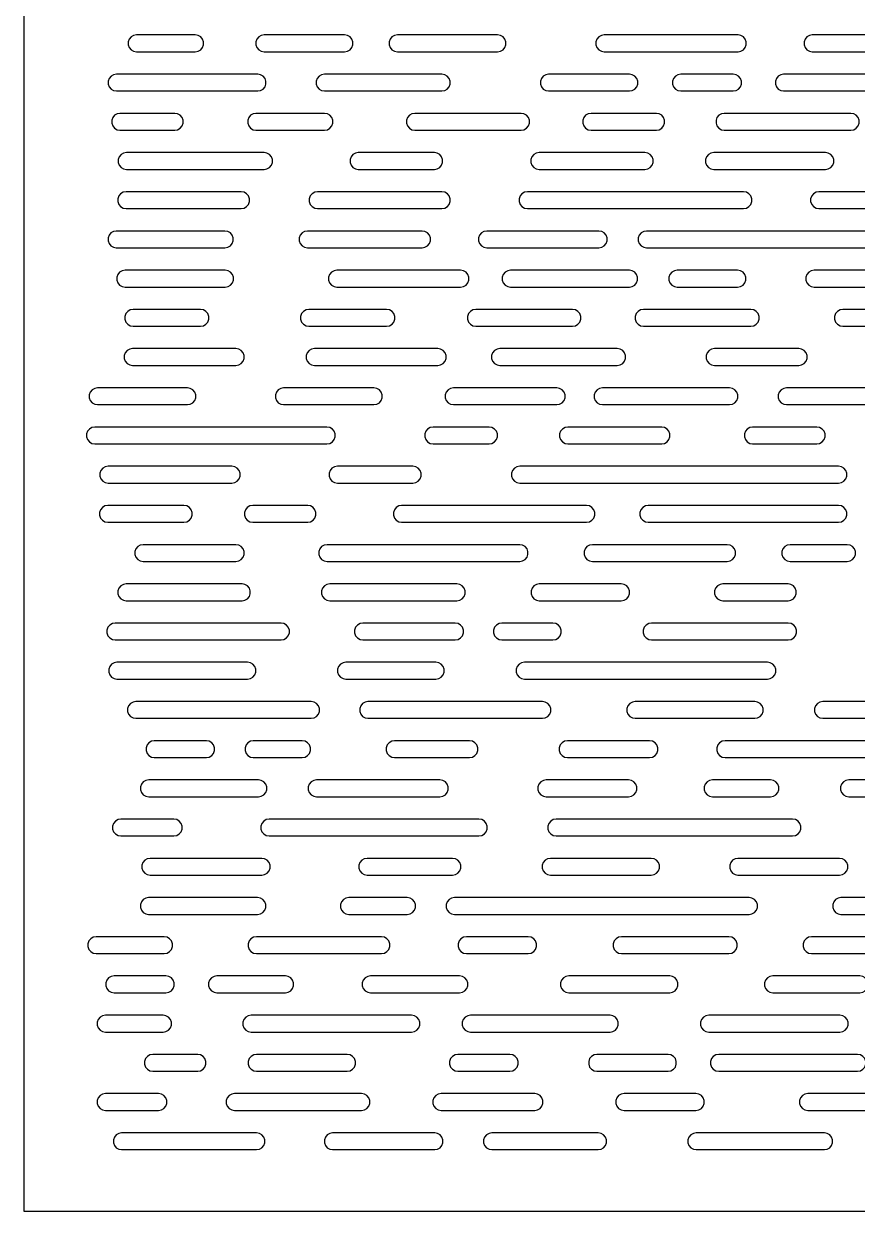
# Model space of a CAD drawing. Header units: millimetres. Extents: x 0 to 521, y 0 to 851.
# Drawn here: x 0 to 297.6, y 0 to 424 of the extents above; entities that cross this region are included whole.
import ezdxf

# ---------------------------------------------------------------- set-up
doc = ezdxf.new("R2010")
doc.units = ezdxf.units.MM
doc.layers.add('CUT_INSIDE', color=5, linetype='Continuous')
doc.layers.add('CUT_OUTSIDE', color=1, linetype='Continuous')

msp = doc.modelspace()

# ---------------------------------------------------------------- linework, layer by layer
at = {"layer": 'CUT_INSIDE'}
for points in [[(61.24, 420), (40.27, 420), (39.24, 419.82), (38.34, 419.3), (37.67, 418.5), (37.31, 417.52), (37.31, 416.48), (37.67, 415.5), (38.34, 414.7), (39.24, 414.18), (40.27, 414), (61.24, 414), (62.27, 414.18), (63.17, 414.7), (63.84, 415.5), (64.2, 416.48), (64.2, 417.52), (63.84, 418.5), (63.17, 419.3), (62.27, 419.82), (61.24, 420)], [(114.58, 420), (85.83, 420), (84.8, 419.82), (83.9, 419.3), (83.23, 418.5), (82.87, 417.52), (82.87, 416.48), (83.23, 415.5), (83.9, 414.7), (84.8, 414.18), (85.83, 414), (114.58, 414), (115.6, 414.18), (116.51, 414.7), (117.18, 415.5), (117.53, 416.48), (117.53, 417.52), (117.18, 418.5), (116.51, 419.3), (115.6, 419.82), (114.58, 420)], [(169.21, 420), (133.4, 420), (132.37, 419.82), (131.47, 419.3), (130.8, 418.5), (130.44, 417.52), (130.44, 416.48), (130.8, 415.5), (131.47, 414.7), (132.37, 414.18), (133.4, 414), (169.21, 414), (170.23, 414.18), (171.14, 414.7), (171.8, 415.5), (172.16, 416.48), (172.16, 417.52), (171.8, 418.5), (171.14, 419.3), (170.23, 419.82), (169.21, 420)], [(255.04, 420), (207.25, 420), (206.23, 419.82), (205.32, 419.3), (204.65, 418.5), (204.3, 417.52), (204.3, 416.48), (204.65, 415.5), (205.32, 414.7), (206.23, 414.18), (207.25, 414), (255.04, 414), (256.06, 414.18), (256.97, 414.7), (257.64, 415.5), (257.99, 416.48), (257.99, 417.52), (257.64, 418.5), (256.97, 419.3), (256.06, 419.82), (255.04, 420)], [(308.16, 420), (281.55, 420), (280.52, 419.82), (279.62, 419.3), (278.95, 418.5), (278.6, 417.52), (278.6, 416.48), (278.95, 415.5), (279.62, 414.7), (280.52, 414.18), (281.55, 414), (308.16, 414), (309.18, 414.18), (310.08, 414.7), (310.75, 415.5), (311.11, 416.48), (311.11, 417.52), (310.75, 418.5), (310.08, 419.3), (309.18, 419.82), (308.16, 420)], [(83.54, 406), (33.12, 406), (32.09, 405.82), (31.19, 405.3), (30.52, 404.5), (30.16, 403.52), (30.16, 402.48), (30.52, 401.5), (31.19, 400.7), (32.09, 400.18), (33.12, 400), (83.54, 400), (84.57, 400.18), (85.47, 400.7), (86.14, 401.5), (86.49, 402.48), (86.49, 403.52), (86.14, 404.5), (85.47, 405.3), (84.57, 405.82), (83.54, 406)], [(149.31, 406), (107.35, 406), (106.32, 405.82), (105.42, 405.3), (104.75, 404.5), (104.4, 403.52), (104.4, 402.48), (104.75, 401.5), (105.42, 400.7), (106.32, 400.18), (107.35, 400), (149.31, 400), (150.34, 400.18), (151.24, 400.7), (151.91, 401.5), (152.27, 402.48), (152.27, 403.52), (151.91, 404.5), (151.24, 405.3), (150.34, 405.82), (149.31, 406)], [(216.26, 406), (187.41, 406), (186.39, 405.82), (185.49, 405.3), (184.82, 404.5), (184.46, 403.52), (184.46, 402.48), (184.82, 401.5), (185.49, 400.7), (186.39, 400.18), (187.41, 400), (216.26, 400), (217.29, 400.18), (218.19, 400.7), (218.86, 401.5), (219.22, 402.48), (219.22, 403.52), (218.86, 404.5), (218.19, 405.3), (217.29, 405.82), (216.26, 406)], [(253.32, 406), (234.59, 406), (233.57, 405.82), (232.66, 405.3), (231.99, 404.5), (231.64, 403.52), (231.64, 402.48), (231.99, 401.5), (232.66, 400.7), (233.57, 400.18), (234.59, 400), (253.32, 400), (254.35, 400.18), (255.25, 400.7), (255.92, 401.5), (256.28, 402.48), (256.28, 403.52), (255.92, 404.5), (255.25, 405.3), (254.35, 405.82), (253.32, 406)], [(304.19, 406), (271.32, 406), (270.29, 405.82), (269.39, 405.3), (268.72, 404.5), (268.36, 403.52), (268.36, 402.48), (268.72, 401.5), (269.39, 400.7), (270.29, 400.18), (271.32, 400), (304.19, 400), (305.22, 400.18), (306.12, 400.7), (306.79, 401.5), (307.14, 402.48), (307.14, 403.52), (306.79, 404.5), (306.12, 405.3), (305.22, 405.82), (304.19, 406)], [(53.92, 392), (34.35, 392), (33.33, 391.82), (32.43, 391.3), (31.76, 390.5), (31.4, 389.52), (31.4, 388.48), (31.76, 387.5), (32.43, 386.7), (33.33, 386.18), (34.35, 386), (53.92, 386), (54.95, 386.18), (55.85, 386.7), (56.52, 387.5), (56.87, 388.48), (56.87, 389.52), (56.52, 390.5), (55.85, 391.3), (54.95, 391.82), (53.92, 392)], [(107.39, 392), (82.92, 392), (81.89, 391.82), (80.99, 391.3), (80.32, 390.5), (79.97, 389.52), (79.97, 388.48), (80.32, 387.5), (80.99, 386.7), (81.89, 386.18), (82.92, 386), (107.39, 386), (108.42, 386.18), (109.32, 386.7), (109.99, 387.5), (110.35, 388.48), (110.35, 389.52), (109.99, 390.5), (109.32, 391.3), (108.42, 391.82), (107.39, 392)], [(177.58, 392), (139.62, 392), (138.6, 391.82), (137.69, 391.3), (137.02, 390.5), (136.67, 389.52), (136.67, 388.48), (137.02, 387.5), (137.69, 386.7), (138.6, 386.18), (139.62, 386), (177.58, 386), (178.61, 386.18), (179.51, 386.7), (180.18, 387.5), (180.54, 388.48), (180.54, 389.52), (180.18, 390.5), (179.51, 391.3), (178.61, 391.82), (177.58, 392)], [(225.87, 392), (202.54, 392), (201.51, 391.82), (200.61, 391.3), (199.94, 390.5), (199.59, 389.52), (199.59, 388.48), (199.94, 387.5), (200.61, 386.7), (201.51, 386.18), (202.54, 386), (225.87, 386), (226.9, 386.18), (227.8, 386.7), (228.47, 387.5), (228.83, 388.48), (228.83, 389.52), (228.47, 390.5), (227.8, 391.3), (226.9, 391.82), (225.87, 392)], [(295.3, 392), (250.12, 392), (249.09, 391.82), (248.19, 391.3), (247.52, 390.5), (247.17, 389.52), (247.17, 388.48), (247.52, 387.5), (248.19, 386.7), (249.09, 386.18), (250.12, 386), (295.3, 386), (296.33, 386.18), (297.23, 386.7), (297.9, 387.5), (298.26, 388.48), (298.26, 389.52), (297.9, 390.5), (297.23, 391.3), (296.33, 391.82), (295.3, 392)], [(85.83, 378), (36.68, 378), (35.65, 377.82), (34.75, 377.3), (34.08, 376.5), (33.72, 375.52), (33.72, 374.48), (34.08, 373.5), (34.75, 372.7), (35.65, 372.18), (36.68, 372), (85.83, 372), (86.85, 372.18), (87.76, 372.7), (88.43, 373.5), (88.78, 374.48), (88.78, 375.52), (88.43, 376.5), (87.76, 377.3), (86.85, 377.82), (85.83, 378)], [(146.61, 378), (119.45, 378), (118.43, 377.82), (117.52, 377.3), (116.85, 376.5), (116.5, 375.52), (116.5, 374.48), (116.85, 373.5), (117.52, 372.7), (118.43, 372.18), (119.45, 372), (146.61, 372), (147.64, 372.18), (148.54, 372.7), (149.21, 373.5), (149.56, 374.48), (149.56, 375.52), (149.21, 376.5), (148.54, 377.3), (147.64, 377.82), (146.61, 378)], [(221.78, 378), (184.04, 378), (183.01, 377.82), (182.11, 377.3), (181.44, 376.5), (181.08, 375.52), (181.08, 374.48), (181.44, 373.5), (182.11, 372.7), (183.01, 372.18), (184.04, 372), (221.78, 372), (222.81, 372.18), (223.71, 372.7), (224.38, 373.5), (224.74, 374.48), (224.74, 375.52), (224.38, 376.5), (223.71, 377.3), (222.81, 377.82), (221.78, 378)], [(286.24, 378), (246.4, 378), (245.38, 377.82), (244.48, 377.3), (243.81, 376.5), (243.45, 375.52), (243.45, 374.48), (243.81, 373.5), (244.48, 372.7), (245.38, 372.18), (246.4, 372), (286.24, 372), (287.27, 372.18), (288.17, 372.7), (288.84, 373.5), (289.2, 374.48), (289.2, 375.52), (288.84, 376.5), (288.17, 377.3), (287.27, 377.82), (286.24, 378)], [(77.67, 364), (36.51, 364), (35.49, 363.82), (34.59, 363.3), (33.92, 362.5), (33.56, 361.52), (33.56, 360.48), (33.92, 359.5), (34.59, 358.7), (35.49, 358.18), (36.51, 358), (77.67, 358), (78.69, 358.18), (79.59, 358.7), (80.26, 359.5), (80.62, 360.48), (80.62, 361.52), (80.26, 362.5), (79.59, 363.3), (78.69, 363.82), (77.67, 364)], [(149.33, 364), (104.91, 364), (103.88, 363.82), (102.98, 363.3), (102.31, 362.5), (101.95, 361.52), (101.95, 360.48), (102.31, 359.5), (102.98, 358.7), (103.88, 358.18), (104.91, 358), (149.33, 358), (150.35, 358.18), (151.25, 358.7), (151.92, 359.5), (152.28, 360.48), (152.28, 361.52), (151.92, 362.5), (151.25, 363.3), (150.35, 363.82), (149.33, 364)], [(256.99, 364), (179.81, 364), (178.79, 363.82), (177.89, 363.3), (177.22, 362.5), (176.86, 361.52), (176.86, 360.48), (177.22, 359.5), (177.89, 358.7), (178.79, 358.18), (179.81, 358), (256.99, 358), (258.02, 358.18), (258.92, 358.7), (259.59, 359.5), (259.94, 360.48), (259.94, 361.52), (259.59, 362.5), (258.92, 363.3), (258.02, 363.82), (256.99, 364)], [(305.03, 364), (283.93, 364), (282.9, 363.82), (282, 363.3), (281.33, 362.5), (280.97, 361.52), (280.97, 360.48), (281.33, 359.5), (282, 358.7), (282.9, 358.18), (283.93, 358), (305.03, 358), (306.05, 358.18), (306.96, 358.7), (307.63, 359.5), (307.98, 360.48), (307.98, 361.52), (307.63, 362.5), (306.96, 363.3), (306.05, 363.82), (305.03, 364)], [(71.84, 350), (33.04, 350), (32.02, 349.82), (31.11, 349.3), (30.44, 348.5), (30.09, 347.52), (30.09, 346.48), (30.44, 345.5), (31.11, 344.7), (32.02, 344.18), (33.04, 344), (71.84, 344), (72.87, 344.18), (73.77, 344.7), (74.44, 345.5), (74.79, 346.48), (74.79, 347.52), (74.44, 348.5), (73.77, 349.3), (72.87, 349.82), (71.84, 350)], [(142.23, 350), (101.3, 350), (100.27, 349.82), (99.37, 349.3), (98.7, 348.5), (98.34, 347.52), (98.34, 346.48), (98.7, 345.5), (99.37, 344.7), (100.27, 344.18), (101.3, 344), (142.23, 344), (143.26, 344.18), (144.16, 344.7), (144.83, 345.5), (145.19, 346.48), (145.19, 347.52), (144.83, 348.5), (144.16, 349.3), (143.26, 349.82), (142.23, 350)], [(205.35, 350), (165.34, 350), (164.31, 349.82), (163.41, 349.3), (162.74, 348.5), (162.38, 347.52), (162.38, 346.48), (162.74, 345.5), (163.41, 344.7), (164.31, 344.18), (165.34, 344), (205.35, 344), (206.38, 344.18), (207.28, 344.7), (207.95, 345.5), (208.31, 346.48), (208.31, 347.52), (207.95, 348.5), (207.28, 349.3), (206.38, 349.82), (205.35, 350)], [(312.33, 350), (222.38, 350), (221.35, 349.82), (220.45, 349.3), (219.78, 348.5), (219.42, 347.52), (219.42, 346.48), (219.78, 345.5), (220.45, 344.7), (221.35, 344.18), (222.38, 344), (312.33, 344), (313.36, 344.18), (314.26, 344.7), (314.93, 345.5), (315.29, 346.48), (315.29, 347.52), (314.93, 348.5), (314.26, 349.3), (313.36, 349.82), (312.33, 350)], [(71.94, 336), (36.17, 336), (35.15, 335.82), (34.24, 335.3), (33.57, 334.5), (33.22, 333.52), (33.22, 332.48), (33.57, 331.5), (34.24, 330.7), (35.15, 330.18), (36.17, 330), (71.94, 330), (72.96, 330.18), (73.87, 330.7), (74.54, 331.5), (74.89, 332.48), (74.89, 333.52), (74.54, 334.5), (73.87, 335.3), (72.96, 335.82), (71.94, 336)], [(155.99, 336), (111.82, 336), (110.79, 335.82), (109.89, 335.3), (109.22, 334.5), (108.87, 333.52), (108.87, 332.48), (109.22, 331.5), (109.89, 330.7), (110.79, 330.18), (111.82, 330), (155.99, 330), (157.02, 330.18), (157.92, 330.7), (158.59, 331.5), (158.95, 332.48), (158.95, 333.52), (158.59, 334.5), (157.92, 335.3), (157.02, 335.82), (155.99, 336)], [(216.24, 336), (173.82, 336), (172.79, 335.82), (171.89, 335.3), (171.22, 334.5), (170.87, 333.52), (170.87, 332.48), (171.22, 331.5), (171.89, 330.7), (172.79, 330.18), (173.82, 330), (216.24, 330), (217.27, 330.18), (218.17, 330.7), (218.84, 331.5), (219.2, 332.48), (219.2, 333.52), (218.84, 334.5), (218.17, 335.3), (217.27, 335.82), (216.24, 336)], [(254.89, 336), (233.33, 336), (232.3, 335.82), (231.4, 335.3), (230.73, 334.5), (230.37, 333.52), (230.37, 332.48), (230.73, 331.5), (231.4, 330.7), (232.3, 330.18), (233.33, 330), (254.89, 330), (255.92, 330.18), (256.82, 330.7), (257.49, 331.5), (257.85, 332.48), (257.85, 333.52), (257.49, 334.5), (256.82, 335.3), (255.92, 335.82), (254.89, 336)], [(346.77, 336), (282.21, 336), (281.19, 335.82), (280.28, 335.3), (279.61, 334.5), (279.26, 333.52), (279.26, 332.48), (279.61, 331.5), (280.28, 330.7), (281.19, 330.18), (282.21, 330), (346.77, 330), (347.8, 330.18), (348.7, 330.7), (349.37, 331.5), (349.73, 332.48), (349.73, 333.52), (349.37, 334.5), (348.7, 335.3), (347.8, 335.82), (346.77, 336)], [(63.13, 322), (39.05, 322), (38.03, 321.82), (37.12, 321.3), (36.45, 320.5), (36.1, 319.52), (36.1, 318.48), (36.45, 317.5), (37.12, 316.7), (38.03, 316.18), (39.05, 316), (63.13, 316), (64.16, 316.18), (65.06, 316.7), (65.73, 317.5), (66.08, 318.48), (66.08, 319.52), (65.73, 320.5), (65.06, 321.3), (64.16, 321.82), (63.13, 322)], [(129.56, 322), (101.8, 322), (100.78, 321.82), (99.87, 321.3), (99.2, 320.5), (98.85, 319.52), (98.85, 318.48), (99.2, 317.5), (99.87, 316.7), (100.78, 316.18), (101.8, 316), (129.56, 316), (130.58, 316.18), (131.49, 316.7), (132.16, 317.5), (132.51, 318.48), (132.51, 319.52), (132.16, 320.5), (131.49, 321.3), (130.58, 321.82), (129.56, 322)], [(195.94, 322), (161.39, 322), (160.37, 321.82), (159.46, 321.3), (158.79, 320.5), (158.44, 319.52), (158.44, 318.48), (158.79, 317.5), (159.46, 316.7), (160.37, 316.18), (161.39, 316), (195.94, 316), (196.97, 316.18), (197.87, 316.7), (198.54, 317.5), (198.9, 318.48), (198.9, 319.52), (198.54, 320.5), (197.87, 321.3), (196.97, 321.82), (195.94, 322)], [(259.64, 322), (221.29, 322), (220.27, 321.82), (219.36, 321.3), (218.69, 320.5), (218.34, 319.52), (218.34, 318.48), (218.69, 317.5), (219.36, 316.7), (220.27, 316.18), (221.29, 316), (259.64, 316), (260.67, 316.18), (261.57, 316.7), (262.24, 317.5), (262.6, 318.48), (262.6, 319.52), (262.24, 320.5), (261.57, 321.3), (260.67, 321.82), (259.64, 322)], [(342.58, 322), (292.47, 322), (291.45, 321.82), (290.55, 321.3), (289.88, 320.5), (289.52, 319.52), (289.52, 318.48), (289.88, 317.5), (290.55, 316.7), (291.45, 316.18), (292.47, 316), (342.58, 316), (343.61, 316.18), (344.51, 316.7), (345.18, 317.5), (345.54, 318.48), (345.54, 319.52), (345.18, 320.5), (344.51, 321.3), (343.61, 321.82), (342.58, 322)], [(75.71, 308), (38.85, 308), (37.82, 307.82), (36.92, 307.3), (36.25, 306.5), (35.89, 305.52), (35.89, 304.48), (36.25, 303.5), (36.92, 302.7), (37.82, 302.18), (38.85, 302), (75.71, 302), (76.74, 302.18), (77.64, 302.7), (78.31, 303.5), (78.67, 304.48), (78.67, 305.52), (78.31, 306.5), (77.64, 307.3), (76.74, 307.82), (75.71, 308)], [(147.82, 308), (103.82, 308), (102.79, 307.82), (101.89, 307.3), (101.22, 306.5), (100.86, 305.52), (100.86, 304.48), (101.22, 303.5), (101.89, 302.7), (102.79, 302.18), (103.82, 302), (147.82, 302), (148.85, 302.18), (149.75, 302.7), (150.42, 303.5), (150.78, 304.48), (150.78, 305.52), (150.42, 306.5), (149.75, 307.3), (148.85, 307.82), (147.82, 308)], [(211.93, 308), (170.02, 308), (169, 307.82), (168.09, 307.3), (167.42, 306.5), (167.07, 305.52), (167.07, 304.48), (167.42, 303.5), (168.09, 302.7), (169, 302.18), (170.02, 302), (211.93, 302), (212.95, 302.18), (213.86, 302.7), (214.53, 303.5), (214.88, 304.48), (214.88, 305.52), (214.53, 306.5), (213.86, 307.3), (212.95, 307.82), (211.93, 308)], [(276.72, 308), (246.6, 308), (245.57, 307.82), (244.67, 307.3), (244, 306.5), (243.65, 305.52), (243.65, 304.48), (244, 303.5), (244.67, 302.7), (245.57, 302.18), (246.6, 302), (276.72, 302), (277.74, 302.18), (278.64, 302.7), (279.31, 303.5), (279.67, 304.48), (279.67, 305.52), (279.31, 306.5), (278.64, 307.3), (277.74, 307.82), (276.72, 308)], [(58.44, 294), (26.36, 294), (25.34, 293.82), (24.43, 293.3), (23.76, 292.5), (23.41, 291.52), (23.41, 290.48), (23.76, 289.5), (24.43, 288.7), (25.34, 288.18), (26.36, 288), (58.44, 288), (59.47, 288.18), (60.37, 288.7), (61.04, 289.5), (61.4, 290.48), (61.4, 291.52), (61.04, 292.5), (60.37, 293.3), (59.47, 293.82), (58.44, 294)], [(125.05, 294), (92.8, 294), (91.77, 293.82), (90.87, 293.3), (90.2, 292.5), (89.84, 291.52), (89.84, 290.48), (90.2, 289.5), (90.87, 288.7), (91.77, 288.18), (92.8, 288), (125.05, 288), (126.07, 288.18), (126.97, 288.7), (127.64, 289.5), (128, 290.48), (128, 291.52), (127.64, 292.5), (126.97, 293.3), (126.07, 293.82), (125.05, 294)], [(190.33, 294), (153.41, 294), (152.39, 293.82), (151.48, 293.3), (150.82, 292.5), (150.46, 291.52), (150.46, 290.48), (150.82, 289.5), (151.48, 288.7), (152.39, 288.18), (153.41, 288), (190.33, 288), (191.35, 288.18), (192.25, 288.7), (192.92, 289.5), (193.28, 290.48), (193.28, 291.52), (192.92, 292.5), (192.25, 293.3), (191.35, 293.82), (190.33, 294)], [(252.02, 294), (206.64, 294), (205.62, 293.82), (204.72, 293.3), (204.05, 292.5), (203.69, 291.52), (203.69, 290.48), (204.05, 289.5), (204.72, 288.7), (205.62, 288.18), (206.64, 288), (252.02, 288), (253.05, 288.18), (253.95, 288.7), (254.62, 289.5), (254.98, 290.48), (254.98, 291.52), (254.62, 292.5), (253.95, 293.3), (253.05, 293.82), (252.02, 294)], [(314.1, 294), (272.37, 294), (271.35, 293.82), (270.45, 293.3), (269.78, 292.5), (269.42, 291.52), (269.42, 290.48), (269.78, 289.5), (270.45, 288.7), (271.35, 288.18), (272.37, 288), (314.1, 288), (315.13, 288.18), (316.03, 288.7), (316.7, 289.5), (317.06, 290.48), (317.06, 291.52), (316.7, 292.5), (316.03, 293.3), (315.13, 293.82), (314.1, 294)], [(108.26, 280), (25.39, 280), (24.36, 279.82), (23.46, 279.3), (22.79, 278.5), (22.44, 277.52), (22.44, 276.48), (22.79, 275.5), (23.46, 274.7), (24.36, 274.18), (25.39, 274), (108.26, 274), (109.29, 274.18), (110.19, 274.7), (110.86, 275.5), (111.22, 276.48), (111.22, 277.52), (110.86, 278.5), (110.19, 279.3), (109.29, 279.82), (108.26, 280)], [(166.15, 280), (146.14, 280), (145.11, 279.82), (144.21, 279.3), (143.54, 278.5), (143.18, 277.52), (143.18, 276.48), (143.54, 275.5), (144.21, 274.7), (145.11, 274.18), (146.14, 274), (166.15, 274), (167.18, 274.18), (168.08, 274.7), (168.75, 275.5), (169.11, 276.48), (169.11, 277.52), (168.75, 278.5), (168.08, 279.3), (167.18, 279.82), (166.15, 280)], [(227.79, 280), (194.29, 280), (193.26, 279.82), (192.36, 279.3), (191.69, 278.5), (191.34, 277.52), (191.34, 276.48), (191.69, 275.5), (192.36, 274.7), (193.26, 274.18), (194.29, 274), (227.79, 274), (228.81, 274.18), (229.72, 274.7), (230.38, 275.5), (230.74, 276.48), (230.74, 277.52), (230.38, 278.5), (229.72, 279.3), (228.81, 279.82), (227.79, 280)], [(283.16, 280), (260.24, 280), (259.22, 279.82), (258.31, 279.3), (257.65, 278.5), (257.29, 277.52), (257.29, 276.48), (257.65, 275.5), (258.31, 274.7), (259.22, 274.18), (260.24, 274), (283.16, 274), (284.18, 274.18), (285.09, 274.7), (285.76, 275.5), (286.11, 276.48), (286.11, 277.52), (285.76, 278.5), (285.09, 279.3), (284.18, 279.82), (283.16, 280)], [(74.32, 266), (30.12, 266), (29.09, 265.82), (28.19, 265.3), (27.52, 264.5), (27.16, 263.52), (27.16, 262.48), (27.52, 261.5), (28.19, 260.7), (29.09, 260.18), (30.12, 260), (74.32, 260), (75.35, 260.18), (76.25, 260.7), (76.92, 261.5), (77.28, 262.48), (77.28, 263.52), (76.92, 264.5), (76.25, 265.3), (75.35, 265.82), (74.32, 266)], [(138.95, 266), (111.99, 266), (110.96, 265.82), (110.06, 265.3), (109.39, 264.5), (109.03, 263.52), (109.03, 262.48), (109.39, 261.5), (110.06, 260.7), (110.96, 260.18), (111.99, 260), (138.95, 260), (139.98, 260.18), (140.88, 260.7), (141.55, 261.5), (141.9, 262.48), (141.9, 263.52), (141.55, 264.5), (140.88, 265.3), (139.98, 265.82), (138.95, 266)], [(290.94, 266), (177.1, 266), (176.07, 265.82), (175.17, 265.3), (174.5, 264.5), (174.14, 263.52), (174.14, 262.48), (174.5, 261.5), (175.17, 260.7), (176.07, 260.18), (177.1, 260), (290.94, 260), (291.96, 260.18), (292.86, 260.7), (293.53, 261.5), (293.89, 262.48), (293.89, 263.52), (293.53, 264.5), (292.86, 265.3), (291.96, 265.82), (290.94, 266)], [(57.21, 252), (30, 252), (28.97, 251.82), (28.07, 251.3), (27.4, 250.5), (27.05, 249.52), (27.05, 248.48), (27.4, 247.5), (28.07, 246.7), (28.97, 246.18), (30, 246), (57.21, 246), (58.23, 246.18), (59.14, 246.7), (59.81, 247.5), (60.16, 248.48), (60.16, 249.52), (59.81, 250.5), (59.14, 251.3), (58.23, 251.82), (57.21, 252)], [(101.39, 252), (81.74, 252), (80.71, 251.82), (79.81, 251.3), (79.14, 250.5), (78.78, 249.52), (78.78, 248.48), (79.14, 247.5), (79.81, 246.7), (80.71, 246.18), (81.74, 246), (101.39, 246), (102.41, 246.18), (103.31, 246.7), (103.98, 247.5), (104.34, 248.48), (104.34, 249.52), (103.98, 250.5), (103.31, 251.3), (102.41, 251.82), (101.39, 252)], [(200.95, 252), (134.93, 252), (133.9, 251.82), (133, 251.3), (132.33, 250.5), (131.97, 249.52), (131.97, 248.48), (132.33, 247.5), (133, 246.7), (133.9, 246.18), (134.93, 246), (200.95, 246), (201.98, 246.18), (202.88, 246.7), (203.55, 247.5), (203.91, 248.48), (203.91, 249.52), (203.55, 250.5), (202.88, 251.3), (201.98, 251.82), (200.95, 252)], [(290.94, 252), (222.97, 252), (221.94, 251.82), (221.04, 251.3), (220.37, 250.5), (220.01, 249.52), (220.01, 248.48), (220.37, 247.5), (221.04, 246.7), (221.94, 246.18), (222.97, 246), (290.94, 246), (291.97, 246.18), (292.87, 246.7), (293.54, 247.5), (293.9, 248.48), (293.9, 249.52), (293.54, 250.5), (292.87, 251.3), (291.97, 251.82), (290.94, 252)], [(75.71, 238), (42.62, 238), (41.6, 237.82), (40.7, 237.3), (40.03, 236.5), (39.67, 235.52), (39.67, 234.48), (40.03, 233.5), (40.7, 232.7), (41.6, 232.18), (42.62, 232), (75.71, 232), (76.74, 232.18), (77.64, 232.7), (78.31, 233.5), (78.67, 234.48), (78.67, 235.52), (78.31, 236.5), (77.64, 237.3), (76.74, 237.82), (75.71, 238)], [(177.09, 238), (108.3, 238), (107.27, 237.82), (106.37, 237.3), (105.7, 236.5), (105.34, 235.52), (105.34, 234.48), (105.7, 233.5), (106.37, 232.7), (107.27, 232.18), (108.3, 232), (177.09, 232), (178.12, 232.18), (179.02, 232.7), (179.69, 233.5), (180.04, 234.48), (180.04, 235.52), (179.69, 236.5), (179.02, 237.3), (178.12, 237.82), (177.09, 238)], [(251.16, 238), (203.02, 238), (201.99, 237.82), (201.09, 237.3), (200.42, 236.5), (200.07, 235.52), (200.07, 234.48), (200.42, 233.5), (201.09, 232.7), (201.99, 232.18), (203.02, 232), (251.16, 232), (252.18, 232.18), (253.08, 232.7), (253.75, 233.5), (254.11, 234.48), (254.11, 235.52), (253.75, 236.5), (253.08, 237.3), (252.18, 237.82), (251.16, 238)], [(294.03, 238), (273.62, 238), (272.59, 237.82), (271.69, 237.3), (271.02, 236.5), (270.66, 235.52), (270.66, 234.48), (271.02, 233.5), (271.69, 232.7), (272.59, 232.18), (273.62, 232), (294.03, 232), (295.06, 232.18), (295.96, 232.7), (296.63, 233.5), (296.99, 234.48), (296.99, 235.52), (296.63, 236.5), (295.96, 237.3), (295.06, 237.82), (294.03, 238)], [(77.95, 224), (36.59, 224), (35.56, 223.82), (34.66, 223.3), (33.99, 222.5), (33.63, 221.52), (33.63, 220.48), (33.99, 219.5), (34.66, 218.7), (35.56, 218.18), (36.59, 218), (77.95, 218), (78.98, 218.18), (79.88, 218.7), (80.55, 219.5), (80.9, 220.48), (80.9, 221.52), (80.55, 222.5), (79.88, 223.3), (78.98, 223.82), (77.95, 224)], [(154.64, 224), (109.28, 224), (108.26, 223.82), (107.35, 223.3), (106.69, 222.5), (106.33, 221.52), (106.33, 220.48), (106.69, 219.5), (107.35, 218.7), (108.26, 218.18), (109.28, 218), (154.64, 218), (155.67, 218.18), (156.57, 218.7), (157.24, 219.5), (157.6, 220.48), (157.6, 221.52), (157.24, 222.5), (156.57, 223.3), (155.67, 223.82), (154.64, 224)], [(213.35, 224), (184.08, 224), (183.05, 223.82), (182.15, 223.3), (181.48, 222.5), (181.13, 221.52), (181.13, 220.48), (181.48, 219.5), (182.15, 218.7), (183.05, 218.18), (184.08, 218), (213.35, 218), (214.37, 218.18), (215.28, 218.7), (215.95, 219.5), (216.3, 220.48), (216.3, 221.52), (215.95, 222.5), (215.28, 223.3), (214.37, 223.82), (213.35, 224)], [(272.88, 224), (249.63, 224), (248.61, 223.82), (247.7, 223.3), (247.04, 222.5), (246.68, 221.52), (246.68, 220.48), (247.04, 219.5), (247.7, 218.7), (248.61, 218.18), (249.63, 218), (272.88, 218), (273.91, 218.18), (274.81, 218.7), (275.48, 219.5), (275.83, 220.48), (275.83, 221.52), (275.48, 222.5), (274.81, 223.3), (273.91, 223.82), (272.88, 224)], [(91.88, 210), (32.67, 210), (31.64, 209.82), (30.74, 209.3), (30.07, 208.5), (29.71, 207.52), (29.71, 206.48), (30.07, 205.5), (30.74, 204.7), (31.64, 204.18), (32.67, 204), (91.88, 204), (92.9, 204.18), (93.8, 204.7), (94.47, 205.5), (94.83, 206.48), (94.83, 207.52), (94.47, 208.5), (93.8, 209.3), (92.9, 209.82), (91.88, 210)], [(154.05, 210), (121.08, 210), (120.06, 209.82), (119.15, 209.3), (118.48, 208.5), (118.13, 207.52), (118.13, 206.48), (118.48, 205.5), (119.15, 204.7), (120.06, 204.18), (121.08, 204), (154.05, 204), (155.07, 204.18), (155.97, 204.7), (156.64, 205.5), (157, 206.48), (157, 207.52), (156.64, 208.5), (155.97, 209.3), (155.07, 209.82), (154.05, 210)], [(188.96, 210), (170.73, 210), (169.7, 209.82), (168.8, 209.3), (168.13, 208.5), (167.77, 207.52), (167.77, 206.48), (168.13, 205.5), (168.8, 204.7), (169.7, 204.18), (170.73, 204), (188.96, 204), (189.98, 204.18), (190.89, 204.7), (191.55, 205.5), (191.91, 206.48), (191.91, 207.52), (191.55, 208.5), (190.89, 209.3), (189.98, 209.82), (188.96, 210)], [(272.98, 210), (224.15, 210), (223.13, 209.82), (222.23, 209.3), (221.56, 208.5), (221.2, 207.52), (221.2, 206.48), (221.56, 205.5), (222.23, 204.7), (223.13, 204.18), (224.15, 204), (272.98, 204), (274.01, 204.18), (274.91, 204.7), (275.58, 205.5), (275.94, 206.48), (275.94, 207.52), (275.58, 208.5), (274.91, 209.3), (274.01, 209.82), (272.98, 210)], [(79.89, 196), (33.29, 196), (32.26, 195.82), (31.36, 195.3), (30.69, 194.5), (30.34, 193.52), (30.34, 192.48), (30.69, 191.5), (31.36, 190.7), (32.26, 190.18), (33.29, 190), (79.89, 190), (80.92, 190.18), (81.82, 190.7), (82.49, 191.5), (82.84, 192.48), (82.84, 193.52), (82.49, 194.5), (81.82, 195.3), (80.92, 195.82), (79.89, 196)], [(147.15, 196), (115.01, 196), (113.99, 195.82), (113.08, 195.3), (112.41, 194.5), (112.06, 193.52), (112.06, 192.48), (112.41, 191.5), (113.08, 190.7), (113.99, 190.18), (115.01, 190), (147.15, 190), (148.18, 190.18), (149.08, 190.7), (149.75, 191.5), (150.1, 192.48), (150.1, 193.52), (149.75, 194.5), (149.08, 195.3), (148.18, 195.82), (147.15, 196)], [(265.53, 196), (178.78, 196), (177.76, 195.82), (176.85, 195.3), (176.18, 194.5), (175.83, 193.52), (175.83, 192.48), (176.18, 191.5), (176.85, 190.7), (177.76, 190.18), (178.78, 190), (265.53, 190), (266.56, 190.18), (267.46, 190.7), (268.13, 191.5), (268.49, 192.48), (268.49, 193.52), (268.13, 194.5), (267.46, 195.3), (266.56, 195.82), (265.53, 196)], [(102.62, 182), (40.06, 182), (39.03, 181.82), (38.13, 181.3), (37.46, 180.5), (37.1, 179.52), (37.1, 178.48), (37.46, 177.5), (38.13, 176.7), (39.03, 176.18), (40.06, 176), (102.62, 176), (103.65, 176.18), (104.55, 176.7), (105.22, 177.5), (105.58, 178.48), (105.58, 179.52), (105.22, 180.5), (104.55, 181.3), (103.65, 181.82), (102.62, 182)], [(185.19, 182), (122.91, 182), (121.89, 181.82), (120.98, 181.3), (120.31, 180.5), (119.96, 179.52), (119.96, 178.48), (120.31, 177.5), (120.98, 176.7), (121.89, 176.18), (122.91, 176), (185.19, 176), (186.21, 176.18), (187.12, 176.7), (187.78, 177.5), (188.14, 178.48), (188.14, 179.52), (187.78, 180.5), (187.12, 181.3), (186.21, 181.82), (185.19, 182)], [(261.02, 182), (218.33, 182), (217.3, 181.82), (216.4, 181.3), (215.73, 180.5), (215.37, 179.52), (215.37, 178.48), (215.73, 177.5), (216.4, 176.7), (217.3, 176.18), (218.33, 176), (261.02, 176), (262.04, 176.18), (262.95, 176.7), (263.62, 177.5), (263.97, 178.48), (263.97, 179.52), (263.62, 180.5), (262.95, 181.3), (262.04, 181.82), (261.02, 182)], [(319.43, 182), (285.32, 182), (284.29, 181.82), (283.39, 181.3), (282.72, 180.5), (282.36, 179.52), (282.36, 178.48), (282.72, 177.5), (283.39, 176.7), (284.29, 176.18), (285.32, 176), (319.43, 176), (320.45, 176.18), (321.35, 176.7), (322.02, 177.5), (322.38, 178.48), (322.38, 179.52), (322.02, 180.5), (321.35, 181.3), (320.45, 181.82), (319.43, 182)], [(65.2, 168), (46.6, 168), (45.58, 167.82), (44.68, 167.3), (44.01, 166.5), (43.65, 165.52), (43.65, 164.48), (44.01, 163.5), (44.68, 162.7), (45.58, 162.18), (46.6, 162), (65.2, 162), (66.23, 162.18), (67.13, 162.7), (67.8, 163.5), (68.16, 164.48), (68.16, 165.52), (67.8, 166.5), (67.13, 167.3), (66.23, 167.82), (65.2, 168)], [(99.4, 168), (81.96, 168), (80.93, 167.82), (80.03, 167.3), (79.36, 166.5), (79, 165.52), (79, 164.48), (79.36, 163.5), (80.03, 162.7), (80.93, 162.18), (81.96, 162), (99.4, 162), (100.43, 162.18), (101.33, 162.7), (102, 163.5), (102.36, 164.48), (102.36, 165.52), (102, 166.5), (101.33, 167.3), (100.43, 167.82), (99.4, 168)], [(159.16, 168), (132.41, 168), (131.38, 167.82), (130.48, 167.3), (129.81, 166.5), (129.46, 165.52), (129.46, 164.48), (129.81, 163.5), (130.48, 162.7), (131.38, 162.18), (132.41, 162), (159.16, 162), (160.19, 162.18), (161.09, 162.7), (161.76, 163.5), (162.12, 164.48), (162.12, 165.52), (161.76, 166.5), (161.09, 167.3), (160.19, 167.82), (159.16, 168)], [(223.48, 168), (194.16, 168), (193.13, 167.82), (192.23, 167.3), (191.56, 166.5), (191.21, 165.52), (191.21, 164.48), (191.56, 163.5), (192.23, 162.7), (193.13, 162.18), (194.16, 162), (223.48, 162), (224.5, 162.18), (225.41, 162.7), (226.08, 163.5), (226.43, 164.48), (226.43, 165.52), (226.08, 166.5), (225.41, 167.3), (224.5, 167.82), (223.48, 168)], [(347.7, 168), (250.39, 168), (249.37, 167.82), (248.46, 167.3), (247.8, 166.5), (247.44, 165.52), (247.44, 164.48), (247.8, 163.5), (248.46, 162.7), (249.37, 162.18), (250.39, 162), (347.7, 162), (348.73, 162.18), (349.63, 162.7), (350.3, 163.5), (350.66, 164.48), (350.66, 165.52), (350.3, 166.5), (349.63, 167.3), (348.73, 167.82), (347.7, 168)], [(83.79, 154), (44.62, 154), (43.59, 153.82), (42.69, 153.3), (42.02, 152.5), (41.66, 151.52), (41.66, 150.48), (42.02, 149.5), (42.69, 148.7), (43.59, 148.18), (44.62, 148), (83.79, 148), (84.82, 148.18), (85.72, 148.7), (86.39, 149.5), (86.75, 150.48), (86.75, 151.52), (86.39, 152.5), (85.72, 153.3), (84.82, 153.82), (83.79, 154)], [(148.6, 154), (104.56, 154), (103.53, 153.82), (102.63, 153.3), (101.96, 152.5), (101.6, 151.52), (101.6, 150.48), (101.96, 149.5), (102.63, 148.7), (103.53, 148.18), (104.56, 148), (148.6, 148), (149.63, 148.18), (150.53, 148.7), (151.2, 149.5), (151.56, 150.48), (151.56, 151.52), (151.2, 152.5), (150.53, 153.3), (149.63, 153.82), (148.6, 154)], [(215.92, 154), (186.55, 154), (185.52, 153.82), (184.62, 153.3), (183.95, 152.5), (183.59, 151.52), (183.59, 150.48), (183.95, 149.5), (184.62, 148.7), (185.52, 148.18), (186.55, 148), (215.92, 148), (216.95, 148.18), (217.85, 148.7), (218.52, 149.5), (218.88, 150.48), (218.88, 151.52), (218.52, 152.5), (217.85, 153.3), (216.95, 153.82), (215.92, 154)], [(266.66, 154), (245.92, 154), (244.89, 153.82), (243.99, 153.3), (243.32, 152.5), (242.96, 151.52), (242.96, 150.48), (243.32, 149.5), (243.99, 148.7), (244.89, 148.18), (245.92, 148), (266.66, 148), (267.68, 148.18), (268.58, 148.7), (269.25, 149.5), (269.61, 150.48), (269.61, 151.52), (269.25, 152.5), (268.58, 153.3), (267.68, 153.82), (266.66, 154)], [(340.11, 154), (294.57, 154), (293.55, 153.82), (292.64, 153.3), (291.97, 152.5), (291.62, 151.52), (291.62, 150.48), (291.97, 149.5), (292.64, 148.7), (293.55, 148.18), (294.57, 148), (340.11, 148), (341.13, 148.18), (342.04, 148.7), (342.71, 149.5), (343.06, 150.48), (343.06, 151.52), (342.71, 152.5), (342.04, 153.3), (341.13, 153.82), (340.11, 154)], [(53.61, 140), (34.69, 140), (33.67, 139.82), (32.76, 139.3), (32.09, 138.5), (31.74, 137.52), (31.74, 136.48), (32.09, 135.5), (32.76, 134.7), (33.67, 134.18), (34.69, 134), (53.61, 134), (54.63, 134.18), (55.54, 134.7), (56.21, 135.5), (56.56, 136.48), (56.56, 137.52), (56.21, 138.5), (55.54, 139.3), (54.63, 139.82), (53.61, 140)], [(162.54, 140), (87.61, 140), (86.59, 139.82), (85.68, 139.3), (85.01, 138.5), (84.66, 137.52), (84.66, 136.48), (85.01, 135.5), (85.68, 134.7), (86.59, 134.18), (87.61, 134), (162.54, 134), (163.56, 134.18), (164.47, 134.7), (165.14, 135.5), (165.49, 136.48), (165.49, 137.52), (165.14, 138.5), (164.47, 139.3), (163.56, 139.82), (162.54, 140)], [(274.52, 140), (190.08, 140), (189.06, 139.82), (188.15, 139.3), (187.48, 138.5), (187.13, 137.52), (187.13, 136.48), (187.48, 135.5), (188.15, 134.7), (189.06, 134.18), (190.08, 134), (274.52, 134), (275.54, 134.18), (276.45, 134.7), (277.12, 135.5), (277.47, 136.48), (277.47, 137.52), (277.12, 138.5), (276.45, 139.3), (275.54, 139.82), (274.52, 140)], [(84.97, 126), (45.13, 126), (44.1, 125.82), (43.2, 125.3), (42.53, 124.5), (42.18, 123.52), (42.18, 122.48), (42.53, 121.5), (43.2, 120.7), (44.1, 120.18), (45.13, 120), (84.97, 120), (86, 120.18), (86.9, 120.7), (87.57, 121.5), (87.93, 122.48), (87.93, 123.52), (87.57, 124.5), (86.9, 125.3), (86, 125.82), (84.97, 126)], [(153.11, 126), (122.59, 126), (121.57, 125.82), (120.66, 125.3), (120, 124.5), (119.64, 123.52), (119.64, 122.48), (120, 121.5), (120.66, 120.7), (121.57, 120.18), (122.59, 120), (153.11, 120), (154.14, 120.18), (155.04, 120.7), (155.71, 121.5), (156.06, 122.48), (156.06, 123.52), (155.71, 124.5), (155.04, 125.3), (154.14, 125.82), (153.11, 126)], [(224.02, 126), (188.08, 126), (187.06, 125.82), (186.15, 125.3), (185.48, 124.5), (185.13, 123.52), (185.13, 122.48), (185.48, 121.5), (186.15, 120.7), (187.06, 120.18), (188.08, 120), (224.02, 120), (225.04, 120.18), (225.94, 120.7), (226.61, 121.5), (226.97, 122.48), (226.97, 123.52), (226.61, 124.5), (225.94, 125.3), (225.04, 125.82), (224.02, 126)], [(291.29, 126), (255.02, 126), (253.99, 125.82), (253.09, 125.3), (252.42, 124.5), (252.06, 123.52), (252.06, 122.48), (252.42, 121.5), (253.09, 120.7), (253.99, 120.18), (255.02, 120), (291.29, 120), (292.32, 120.18), (293.22, 120.7), (293.89, 121.5), (294.25, 122.48), (294.25, 123.52), (293.89, 124.5), (293.22, 125.3), (292.32, 125.82), (291.29, 126)], [(83.46, 112), (44.6, 112), (43.57, 111.82), (42.67, 111.3), (42, 110.5), (41.65, 109.52), (41.65, 108.48), (42, 107.5), (42.67, 106.7), (43.57, 106.18), (44.6, 106), (83.46, 106), (84.49, 106.18), (85.39, 106.7), (86.06, 107.5), (86.42, 108.48), (86.42, 109.52), (86.06, 110.5), (85.39, 111.3), (84.49, 111.82), (83.46, 112)], [(136.94, 112), (116.05, 112), (115.03, 111.82), (114.12, 111.3), (113.45, 110.5), (113.1, 109.52), (113.1, 108.48), (113.45, 107.5), (114.12, 106.7), (115.03, 106.18), (116.05, 106), (136.94, 106), (137.96, 106.18), (138.86, 106.7), (139.53, 107.5), (139.89, 108.48), (139.89, 109.52), (139.53, 110.5), (138.86, 111.3), (137.96, 111.82), (136.94, 112)], [(258.98, 112), (153.78, 112), (152.75, 111.82), (151.85, 111.3), (151.18, 110.5), (150.82, 109.52), (150.82, 108.48), (151.18, 107.5), (151.85, 106.7), (152.75, 106.18), (153.78, 106), (258.98, 106), (260, 106.18), (260.91, 106.7), (261.58, 107.5), (261.93, 108.48), (261.93, 109.52), (261.58, 110.5), (260.91, 111.3), (260, 111.82), (258.98, 112)], [(308.54, 112), (291.8, 112), (290.78, 111.82), (289.87, 111.3), (289.2, 110.5), (288.85, 109.52), (288.85, 108.48), (289.2, 107.5), (289.87, 106.7), (290.78, 106.18), (291.8, 106), (308.54, 106), (309.57, 106.18), (310.47, 106.7), (311.14, 107.5), (311.5, 108.48), (311.5, 109.52), (311.14, 110.5), (310.47, 111.3), (309.57, 111.82), (308.54, 112)], [(50.15, 98), (25.85, 98), (24.83, 97.82), (23.92, 97.3), (23.25, 96.5), (22.9, 95.52), (22.9, 94.48), (23.25, 93.5), (23.92, 92.7), (24.83, 92.18), (25.85, 92), (50.15, 92), (51.17, 92.18), (52.08, 92.7), (52.75, 93.5), (53.1, 94.48), (53.1, 95.52), (52.75, 96.5), (52.08, 97.3), (51.17, 97.82), (50.15, 98)], [(127.72, 98), (83.06, 98), (82.03, 97.82), (81.13, 97.3), (80.46, 96.5), (80.1, 95.52), (80.1, 94.48), (80.46, 93.5), (81.13, 92.7), (82.03, 92.18), (83.06, 92), (127.72, 92), (128.75, 92.18), (129.65, 92.7), (130.32, 93.5), (130.68, 94.48), (130.68, 95.52), (130.32, 96.5), (129.65, 97.3), (128.75, 97.82), (127.72, 98)], [(180.14, 98), (158.04, 98), (157.01, 97.82), (156.11, 97.3), (155.44, 96.5), (155.08, 95.52), (155.08, 94.48), (155.44, 93.5), (156.11, 92.7), (157.01, 92.18), (158.04, 92), (180.14, 92), (181.17, 92.18), (182.07, 92.7), (182.74, 93.5), (183.1, 94.48), (183.1, 95.52), (182.74, 96.5), (182.07, 97.3), (181.17, 97.82), (180.14, 98)], [(251.81, 98), (213.43, 98), (212.41, 97.82), (211.5, 97.3), (210.83, 96.5), (210.48, 95.52), (210.48, 94.48), (210.83, 93.5), (211.5, 92.7), (212.41, 92.18), (213.43, 92), (251.81, 92), (252.84, 92.18), (253.74, 92.7), (254.41, 93.5), (254.77, 94.48), (254.77, 95.52), (254.41, 96.5), (253.74, 97.3), (252.84, 97.82), (251.81, 98)], [(318.62, 98), (281.24, 98), (280.21, 97.82), (279.31, 97.3), (278.64, 96.5), (278.29, 95.52), (278.29, 94.48), (278.64, 93.5), (279.31, 92.7), (280.21, 92.18), (281.24, 92), (318.62, 92), (319.64, 92.18), (320.55, 92.7), (321.22, 93.5), (321.57, 94.48), (321.57, 95.52), (321.22, 96.5), (320.55, 97.3), (319.64, 97.82), (318.62, 98)], [(50.79, 84), (32.24, 84), (31.21, 83.82), (30.31, 83.3), (29.64, 82.5), (29.28, 81.52), (29.28, 80.48), (29.64, 79.5), (30.31, 78.7), (31.21, 78.18), (32.24, 78), (50.79, 78), (51.82, 78.18), (52.72, 78.7), (53.39, 79.5), (53.75, 80.48), (53.75, 81.52), (53.39, 82.5), (52.72, 83.3), (51.82, 83.82), (50.79, 84)], [(93.41, 84), (68.95, 84), (67.93, 83.82), (67.03, 83.3), (66.36, 82.5), (66, 81.52), (66, 80.48), (66.36, 79.5), (67.03, 78.7), (67.93, 78.18), (68.95, 78), (93.41, 78), (94.44, 78.18), (95.34, 78.7), (96.01, 79.5), (96.37, 80.48), (96.37, 81.52), (96.01, 82.5), (95.34, 83.3), (94.44, 83.82), (93.41, 84)], [(155.61, 84), (123.84, 84), (122.82, 83.82), (121.91, 83.3), (121.24, 82.5), (120.89, 81.52), (120.89, 80.48), (121.24, 79.5), (121.91, 78.7), (122.82, 78.18), (123.84, 78), (155.61, 78), (156.64, 78.18), (157.54, 78.7), (158.21, 79.5), (158.57, 80.48), (158.57, 81.52), (158.21, 82.5), (157.54, 83.3), (156.64, 83.82), (155.61, 84)], [(230.63, 84), (194.63, 84), (193.61, 83.82), (192.7, 83.3), (192.03, 82.5), (191.68, 81.52), (191.68, 80.48), (192.03, 79.5), (192.7, 78.7), (193.61, 78.18), (194.63, 78), (230.63, 78), (231.65, 78.18), (232.56, 78.7), (233.23, 79.5), (233.58, 80.48), (233.58, 81.52), (233.23, 82.5), (232.56, 83.3), (231.65, 83.82), (230.63, 84)], [(298.53, 84), (267.42, 84), (266.4, 83.82), (265.5, 83.3), (264.83, 82.5), (264.47, 81.52), (264.47, 80.48), (264.83, 79.5), (265.5, 78.7), (266.4, 78.18), (267.42, 78), (298.53, 78), (299.56, 78.18), (300.46, 78.7), (301.13, 79.5), (301.48, 80.48), (301.48, 81.52), (301.13, 82.5), (300.46, 83.3), (299.56, 83.82), (298.53, 84)], [(49.75, 70), (29.2, 70), (28.17, 69.82), (27.27, 69.3), (26.6, 68.5), (26.24, 67.52), (26.24, 66.48), (26.6, 65.5), (27.27, 64.7), (28.17, 64.18), (29.2, 64), (49.75, 64), (50.78, 64.18), (51.68, 64.7), (52.35, 65.5), (52.71, 66.48), (52.71, 67.52), (52.35, 68.5), (51.68, 69.3), (50.78, 69.82), (49.75, 70)], [(138.44, 70), (81.2, 70), (80.18, 69.82), (79.27, 69.3), (78.6, 68.5), (78.25, 67.52), (78.25, 66.48), (78.6, 65.5), (79.27, 64.7), (80.18, 64.18), (81.2, 64), (138.44, 64), (139.46, 64.18), (140.36, 64.7), (141.03, 65.5), (141.39, 66.48), (141.39, 67.52), (141.03, 68.5), (140.36, 69.3), (139.46, 69.82), (138.44, 70)], [(209.33, 70), (159.54, 70), (158.52, 69.82), (157.62, 69.3), (156.95, 68.5), (156.59, 67.52), (156.59, 66.48), (156.95, 65.5), (157.62, 64.7), (158.52, 64.18), (159.54, 64), (209.33, 64), (210.36, 64.18), (211.26, 64.7), (211.93, 65.5), (212.29, 66.48), (212.29, 67.52), (211.93, 68.5), (211.26, 69.3), (210.36, 69.82), (209.33, 70)], [(291.41, 70), (244.61, 70), (243.59, 69.82), (242.69, 69.3), (242.02, 68.5), (241.66, 67.52), (241.66, 66.48), (242.02, 65.5), (242.69, 64.7), (243.59, 64.18), (244.61, 64), (291.41, 64), (292.43, 64.18), (293.34, 64.7), (294.01, 65.5), (294.36, 66.48), (294.36, 67.52), (294.01, 68.5), (293.34, 69.3), (292.43, 69.82), (291.41, 70)], [(62.1, 56), (46.08, 56), (45.05, 55.82), (44.15, 55.3), (43.48, 54.5), (43.12, 53.52), (43.12, 52.48), (43.48, 51.5), (44.15, 50.7), (45.05, 50.18), (46.08, 50), (62.1, 50), (63.12, 50.18), (64.02, 50.7), (64.69, 51.5), (65.05, 52.48), (65.05, 53.52), (64.69, 54.5), (64.02, 55.3), (63.12, 55.82), (62.1, 56)], [(115.48, 56), (83.13, 56), (82.1, 55.82), (81.2, 55.3), (80.53, 54.5), (80.17, 53.52), (80.17, 52.48), (80.53, 51.5), (81.2, 50.7), (82.1, 50.18), (83.13, 50), (115.48, 50), (116.51, 50.18), (117.41, 50.7), (118.08, 51.5), (118.44, 52.48), (118.44, 53.52), (118.08, 54.5), (117.41, 55.3), (116.51, 55.82), (115.48, 56)], [(173.56, 56), (155.01, 56), (153.99, 55.82), (153.08, 55.3), (152.42, 54.5), (152.06, 53.52), (152.06, 52.48), (152.42, 51.5), (153.08, 50.7), (153.99, 50.18), (155.01, 50), (173.56, 50), (174.58, 50.18), (175.48, 50.7), (176.15, 51.5), (176.51, 52.48), (176.51, 53.52), (176.15, 54.5), (175.48, 55.3), (174.58, 55.82), (173.56, 56)], [(230.05, 56), (204.66, 56), (203.64, 55.82), (202.73, 55.3), (202.06, 54.5), (201.71, 53.52), (201.71, 52.48), (202.06, 51.5), (202.73, 50.7), (203.64, 50.18), (204.66, 50), (230.05, 50), (231.08, 50.18), (231.98, 50.7), (232.65, 51.5), (233, 52.48), (233, 53.52), (232.65, 54.5), (231.98, 55.3), (231.08, 55.82), (230.05, 56)], [(297.69, 56), (248.14, 56), (247.12, 55.82), (246.21, 55.3), (245.54, 54.5), (245.19, 53.52), (245.19, 52.48), (245.54, 51.5), (246.21, 50.7), (247.12, 50.18), (248.14, 50), (297.69, 50), (298.72, 50.18), (299.62, 50.7), (300.29, 51.5), (300.65, 52.48), (300.65, 53.52), (300.29, 54.5), (299.62, 55.3), (298.72, 55.82), (297.69, 56)], [(48.13, 42), (29.18, 42), (28.16, 41.82), (27.26, 41.3), (26.59, 40.5), (26.23, 39.52), (26.23, 38.48), (26.59, 37.5), (27.26, 36.7), (28.16, 36.18), (29.18, 36), (48.13, 36), (49.16, 36.18), (50.06, 36.7), (50.73, 37.5), (51.09, 38.48), (51.09, 39.52), (50.73, 40.5), (50.06, 41.3), (49.16, 41.82), (48.13, 42)], [(120.58, 42), (75.27, 42), (74.24, 41.82), (73.34, 41.3), (72.67, 40.5), (72.31, 39.52), (72.31, 38.48), (72.67, 37.5), (73.34, 36.7), (74.24, 36.18), (75.27, 36), (120.58, 36), (121.61, 36.18), (122.51, 36.7), (123.18, 37.5), (123.54, 38.48), (123.54, 39.52), (123.18, 40.5), (122.51, 41.3), (121.61, 41.82), (120.58, 42)], [(182.43, 42), (149.04, 42), (148.02, 41.82), (147.11, 41.3), (146.44, 40.5), (146.09, 39.52), (146.09, 38.48), (146.44, 37.5), (147.11, 36.7), (148.02, 36.18), (149.04, 36), (182.43, 36), (183.46, 36.18), (184.36, 36.7), (185.03, 37.5), (185.39, 38.48), (185.39, 39.52), (185.03, 40.5), (184.36, 41.3), (183.46, 41.82), (182.43, 42)], [(240.01, 42), (214.33, 42), (213.31, 41.82), (212.41, 41.3), (211.74, 40.5), (211.38, 39.52), (211.38, 38.48), (211.74, 37.5), (212.41, 36.7), (213.31, 36.18), (214.33, 36), (240.01, 36), (241.04, 36.18), (241.94, 36.7), (242.61, 37.5), (242.97, 38.48), (242.97, 39.52), (242.61, 40.5), (241.94, 41.3), (241.04, 41.82), (240.01, 42)], [(325.2, 42), (279.96, 42), (278.93, 41.82), (278.03, 41.3), (277.36, 40.5), (277, 39.52), (277, 38.48), (277.36, 37.5), (278.03, 36.7), (278.93, 36.18), (279.96, 36), (325.2, 36), (326.22, 36.18), (327.13, 36.7), (327.79, 37.5), (328.15, 38.48), (328.15, 39.52), (327.79, 40.5), (327.13, 41.3), (326.22, 41.82), (325.2, 42)], [(83.11, 28), (34.95, 28), (33.93, 27.82), (33.02, 27.3), (32.35, 26.5), (32, 25.52), (32, 24.48), (32.35, 23.5), (33.02, 22.7), (33.93, 22.18), (34.95, 22), (83.11, 22), (84.14, 22.18), (85.04, 22.7), (85.71, 23.5), (86.07, 24.48), (86.07, 25.52), (85.71, 26.5), (85.04, 27.3), (84.14, 27.82), (83.11, 28)], [(146.73, 28), (110.29, 28), (109.26, 27.82), (108.36, 27.3), (107.69, 26.5), (107.34, 25.52), (107.34, 24.48), (107.69, 23.5), (108.36, 22.7), (109.26, 22.18), (110.29, 22), (146.73, 22), (147.76, 22.18), (148.66, 22.7), (149.33, 23.5), (149.69, 24.48), (149.69, 25.52), (149.33, 26.5), (148.66, 27.3), (147.76, 27.82), (146.73, 28)], [(205.08, 28), (167.16, 28), (166.14, 27.82), (165.23, 27.3), (164.57, 26.5), (164.21, 25.52), (164.21, 24.48), (164.57, 23.5), (165.23, 22.7), (166.14, 22.18), (167.16, 22), (205.08, 22), (206.11, 22.18), (207.01, 22.7), (207.68, 23.5), (208.04, 24.48), (208.04, 25.52), (207.68, 26.5), (207.01, 27.3), (206.11, 27.82), (205.08, 28)], [(285.85, 28), (240.11, 28), (239.09, 27.82), (238.19, 27.3), (237.52, 26.5), (237.16, 25.52), (237.16, 24.48), (237.52, 23.5), (238.19, 22.7), (239.09, 22.18), (240.11, 22), (285.85, 22), (286.87, 22.18), (287.78, 22.7), (288.45, 23.5), (288.8, 24.48), (288.8, 25.52), (288.45, 26.5), (287.78, 27.3), (286.87, 27.82), (285.85, 28)]]:
    msp.add_lwpolyline(points, close=True, dxfattribs=at)
at = {"layer": 'CUT_OUTSIDE'}
msp.add_lwpolyline([(0, 841), (0, 0), (521, 0), (521, 841), (0, 841)], close=True, dxfattribs=at)

doc.saveas('drawing.dxf')
